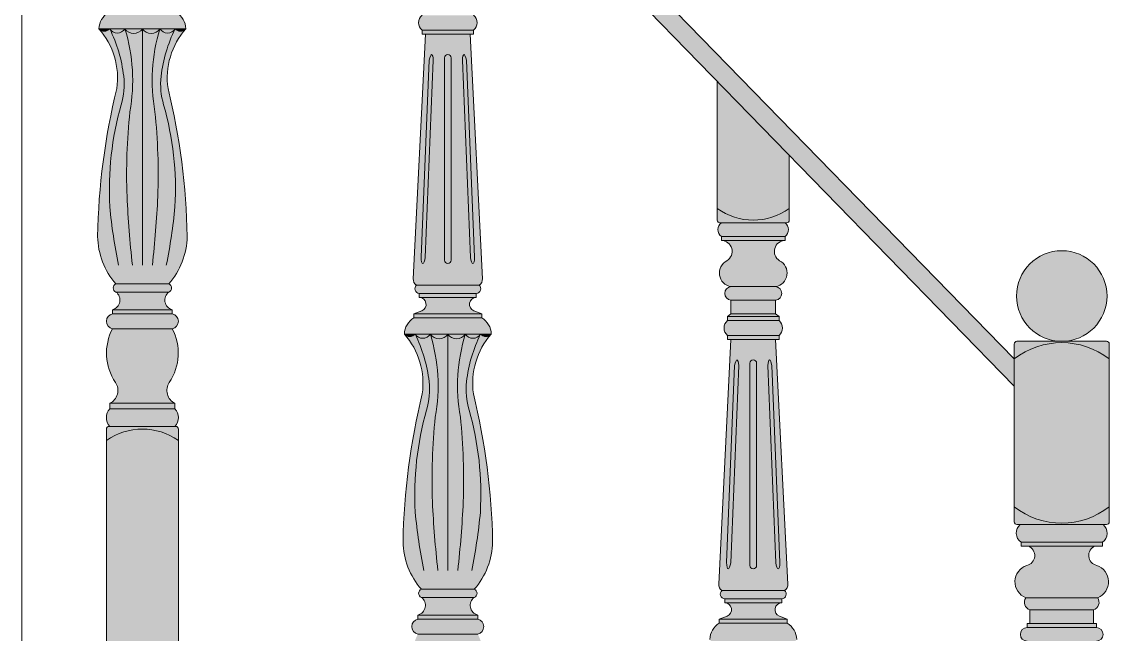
# Model space of a CAD drawing. Header units: millimetres. Extents: x -63086 to 83971, y -129912 to 13382.
# Drawn here: x 16926 to 17737, y -109872 to -109421 of the extents above; entities that cross this region are included whole.
import ezdxf

# ---------------------------------------------------------------- set-up
doc = ezdxf.new("R2010")
doc.units = ezdxf.units.MM
doc.layers.add('展開建具用', color=250, linetype='Continuous', lineweight=9)

msp = doc.modelspace()

# ---------------------------------------------------------------- hatches: boundary and pattern name
at = {"layer": '展開建具用', "ltscale": 10, "true_color": 0xeeb97c, "transparency": 33554687}
h = msp.add_hatch(color=31, dxfattribs=at)
h.dxf.hatch_style = 1
h.paths.add_polyline_path([(16926.3999, -108918.8422), (16926.3999, -108938.8422), (17657.3437, -109689.5146), (17657.3437, -109669.5146)])
at = {"layer": '展開建具用', "ltscale": 10, "true_color": 0xe9a353, "transparency": 33554687}
h = msp.add_hatch(color=33, dxfattribs=at)
h.dxf.hatch_style = 1
h.paths.add_polyline_path([(17040.0945, -109414.2185), (16990.0945, -109414.2185, 0.25313898), (16983.0945, -109426.2185), (16990.9857, -109426.2185), (17002.2105, -109426.2185), (17015.0945, -109426.2185), (17027.9784, -109426.2185), (17039.2033, -109426.2185), (17047.0945, -109426.2185, 0.25313898)])
h = msp.add_hatch(color=33, dxfattribs=at)
h.dxf.hatch_style = 1
h.paths.add_polyline_path([(17259.0945, -109416.2185), (17221.0945, -109416.2185, 0.45311396), (17221.0945, -109427.2185), (17259.0945, -109427.2185, 0.45311396)])
h = msp.add_hatch(color=33, dxfattribs=at)
h.dxf.hatch_style = 1
h.paths.add_polyline_path([(17039.2033, -109426.2185, -0.55494758), (17027.9784, -109426.2185, -0.5220943), (17015.0945, -109426.2185, -0.5220943), (17002.2105, -109426.2185, -0.55494758), (16990.9857, -109426.2185, -0.44785712), (16983.0945, -109426.2185, -0.21995071), (16996.2277, -109470.2849, 0.0555964), (16982.0945, -109579.2185, 0.17654336), (16995.5945, -109614.2185), (17034.5945, -109614.2185, 0.17654336), (17048.0945, -109579.2185, 0.0555964), (17033.9613, -109470.2849, -0.21995071), (17047.0945, -109426.2185, -0.44785712)])
h = msp.add_hatch(color=33, dxfattribs=at)
h.dxf.hatch_style = 1
h.paths.add_polyline_path([(16990.9857, -109426.2185), (16983.0945, -109426.2185, 0.44785712)], flags=17)
h = msp.add_hatch(color=33, dxfattribs=at)
h.dxf.hatch_style = 1
h.paths.add_polyline_path([(17002.2105, -109426.2185), (16990.9857, -109426.2185, 0.55494758)], flags=17)
h = msp.add_hatch(color=33, dxfattribs=at)
h.dxf.hatch_style = 1
h.paths.add_polyline_path([(17015.0945, -109426.2185), (17002.2105, -109426.2185, 0.5220943)], flags=17)
h = msp.add_hatch(color=33, dxfattribs=at)
h.dxf.hatch_style = 1
h.paths.add_polyline_path([(17027.9784, -109426.2185), (17015.0945, -109426.2185, 0.5220943)], flags=17)
h = msp.add_hatch(color=33, dxfattribs=at)
h.dxf.hatch_style = 1
h.paths.add_polyline_path([(17039.2033, -109426.2185), (17027.9784, -109426.2185, 0.55494758)], flags=17)
h = msp.add_hatch(color=33, dxfattribs=at)
h.dxf.hatch_style = 1
h.paths.add_polyline_path([(17047.0945, -109426.2185), (17039.2033, -109426.2185, 0.44785712)], flags=17)
h = msp.add_hatch(color=33, dxfattribs=at)
h.dxf.hatch_style = 1
h.paths.add_polyline_path([(17259.0945, -109427.2185), (17221.0945, -109427.2185), (17221.0945, -109430.2185), (17256.5945, -109430.2185), (17259.0945, -109430.2185)])
h = msp.add_hatch(color=33, dxfattribs=at)
h.dxf.hatch_style = 1
h.paths.add_polyline_path([(17256.5945, -109430.2185), (17223.5945, -109430.2185), (17214.6232, -109610.3768, 0.28847947), (17217.0945, -109615.2185), (17263.0945, -109615.2185, 0.28847947), (17265.5658, -109610.3768)])
edge = h.paths.add_edge_path(flags=16)
edge.add_ellipse((17252.7302, -109454.896), major_axis=(-0.7234, 9.623), ratio=0.19097604, start_angle=44.2259016, end_angle=54.1253524, ccw=False)
edge.add_ellipse((17252.7302, -109454.896), major_axis=(-0.7234, 9.623), ratio=0.19097604, start_angle=34.3264508, end_angle=44.2259016, ccw=False)
edge.add_ellipse((17252.7302, -109454.896), major_axis=(-0.7234, 9.623), ratio=0.19097604, start_angle=24.427, end_angle=34.3264508, ccw=False)
edge.add_ellipse((17252.7302, -109454.896), major_axis=(-0.7234, 9.623), ratio=0.19097604, start_angle=14.5275491, end_angle=24.427, ccw=False)
edge.add_ellipse((17252.7302, -109454.896), major_axis=(-0.7234, 9.623), ratio=0.19097604, start_angle=4.6280983, end_angle=14.5275491, ccw=False)
edge.add_ellipse((17252.7302, -109454.896), major_axis=(-0.7234, 9.623), ratio=0.19097604, start_angle=-5.2713525, end_angle=4.6280983, ccw=False)
edge.add_ellipse((17252.7302, -109454.896), major_axis=(-0.7234, 9.623), ratio=0.19097604, start_angle=-15.1708033, end_angle=-5.2713525, ccw=False)
edge.add_ellipse((17252.7302, -109454.896), major_axis=(-0.7234, 9.623), ratio=0.19097604, start_angle=-25.0702541, end_angle=-15.1708033, ccw=False)
edge.add_ellipse((17252.7302, -109454.896), major_axis=(-0.7234, 9.623), ratio=0.19097604, start_angle=-34.969705, end_angle=-25.0702541, ccw=False)
edge.add_ellipse((17252.7302, -109454.896), major_axis=(-0.7234, 9.623), ratio=0.19097604, start_angle=-44.8691558, end_angle=-34.969705, ccw=False)
edge.add_ellipse((17252.7302, -109454.896), major_axis=(-0.7234, 9.623), ratio=0.19097604, start_angle=-54.7686066, end_angle=-44.8691558, ccw=False)
edge.add_line((17253.814, -109449.2319), (17259.7237, -109594.6072))
edge.add_ellipse((17258.1049, -109593.0255), major_axis=(-0.4614, 6.1685), ratio=0.25156509, start_angle=244.1362458, end_angle=254.0677203, ccw=False)
edge.add_ellipse((17258.1049, -109593.0255), major_axis=(-0.4614, 6.1685), ratio=0.25156509, start_angle=234.2047712, end_angle=244.1362458, ccw=False)
edge.add_ellipse((17258.1049, -109593.0255), major_axis=(-0.4614, 6.1685), ratio=0.25156509, start_angle=224.2732966, end_angle=234.2047712, ccw=False)
edge.add_ellipse((17258.1049, -109593.0255), major_axis=(-0.4614, 6.1685), ratio=0.25156509, start_angle=214.3418221, end_angle=224.2732966, ccw=False)
edge.add_ellipse((17258.1049, -109593.0255), major_axis=(-0.4614, 6.1685), ratio=0.25156509, start_angle=204.4103475, end_angle=214.3418221, ccw=False)
edge.add_ellipse((17258.1049, -109593.0255), major_axis=(-0.4614, 6.1685), ratio=0.25156509, start_angle=194.478873, end_angle=204.4103475, ccw=False)
edge.add_ellipse((17258.1049, -109593.0255), major_axis=(-0.4614, 6.1685), ratio=0.25156509, start_angle=184.5473984, end_angle=194.478873, ccw=False)
edge.add_line((17258.6879, -109599.1654), (17258.5601, -109599.265))
edge.add_line((17258.5601, -109599.265), (17258.4187, -109599.1777))
edge.add_ellipse((17258.1049, -109593.0255), major_axis=(-0.4614, 6.1685), ratio=0.25156509, start_angle=164.6844493, end_angle=174.6159239, ccw=False)
edge.add_ellipse((17258.1049, -109593.0255), major_axis=(-0.4614, 6.1685), ratio=0.25156509, start_angle=154.7529747, end_angle=164.6844493, ccw=False)
edge.add_ellipse((17258.1049, -109593.0255), major_axis=(-0.4614, 6.1685), ratio=0.25156509, start_angle=144.8215002, end_angle=154.7529747, ccw=False)
edge.add_ellipse((17258.1049, -109593.0255), major_axis=(-0.4614, 6.1685), ratio=0.25156509, start_angle=134.8900256, end_angle=144.8215002, ccw=False)
edge.add_ellipse((17258.1049, -109593.0255), major_axis=(-0.4614, 6.1685), ratio=0.25156509, start_angle=124.9585511, end_angle=134.8900256, ccw=False)
edge.add_ellipse((17258.1049, -109593.0255), major_axis=(-0.4614, 6.1685), ratio=0.25156509, start_angle=115.0270765, end_angle=124.9585511, ccw=False)
edge.add_ellipse((17258.1049, -109593.0255), major_axis=(-0.4614, 6.1685), ratio=0.25156509, start_angle=105.095602, end_angle=115.0270765, ccw=False)
edge.add_line((17256.7268, -109594.7441), (17250.8171, -109449.3688))
h.paths.add_polyline_path([(17242.5945, -109596.7185, -1), (17237.5945, -109596.7185), (17237.5945, -109447.7185, -1), (17242.5945, -109447.7185)], flags=16)
edge = h.paths.add_edge_path(flags=16)
edge.add_ellipse((17222.0841, -109593.0255), major_axis=(0.4614, 6.1685), ratio=0.25156509, start_angle=244.9729235, end_angle=254.904398, ccw=False)
edge.add_ellipse((17222.0841, -109593.0255), major_axis=(0.4614, 6.1685), ratio=0.25156509, start_angle=235.0414489, end_angle=244.9729235, ccw=False)
edge.add_ellipse((17222.0841, -109593.0255), major_axis=(0.4614, 6.1685), ratio=0.25156509, start_angle=225.1099744, end_angle=235.0414489, ccw=False)
edge.add_ellipse((17222.0841, -109593.0255), major_axis=(0.4614, 6.1685), ratio=0.25156509, start_angle=215.1784998, end_angle=225.1099744, ccw=False)
edge.add_ellipse((17222.0841, -109593.0255), major_axis=(0.4614, 6.1685), ratio=0.25156509, start_angle=205.2470253, end_angle=215.1784998, ccw=False)
edge.add_ellipse((17222.0841, -109593.0255), major_axis=(0.4614, 6.1685), ratio=0.25156509, start_angle=195.3155507, end_angle=205.2470253, ccw=False)
edge.add_ellipse((17222.0841, -109593.0255), major_axis=(0.4614, 6.1685), ratio=0.25156509, start_angle=185.3840761, end_angle=195.3155507, ccw=False)
edge.add_line((17221.7703, -109599.1777), (17221.6289, -109599.265))
edge.add_line((17221.6289, -109599.265), (17221.5011, -109599.1654))
edge.add_ellipse((17222.0841, -109593.0255), major_axis=(0.4614, 6.1685), ratio=0.25156509, start_angle=165.521127, end_angle=175.4526016, ccw=False)
edge.add_ellipse((17222.0841, -109593.0255), major_axis=(0.4614, 6.1685), ratio=0.25156509, start_angle=155.5896525, end_angle=165.521127, ccw=False)
edge.add_ellipse((17222.0841, -109593.0255), major_axis=(0.4614, 6.1685), ratio=0.25156509, start_angle=145.6581779, end_angle=155.5896525, ccw=False)
edge.add_ellipse((17222.0841, -109593.0255), major_axis=(0.4614, 6.1685), ratio=0.25156509, start_angle=135.7267034, end_angle=145.6581779, ccw=False)
edge.add_ellipse((17222.0841, -109593.0255), major_axis=(0.4614, 6.1685), ratio=0.25156509, start_angle=125.7952288, end_angle=135.7267034, ccw=False)
edge.add_ellipse((17222.0841, -109593.0255), major_axis=(0.4614, 6.1685), ratio=0.25156509, start_angle=115.8637542, end_angle=125.7952288, ccw=False)
edge.add_ellipse((17222.0841, -109593.0255), major_axis=(0.4614, 6.1685), ratio=0.25156509, start_angle=105.9322797, end_angle=115.8637542, ccw=False)
edge.add_line((17220.4653, -109594.6072), (17226.375, -109449.2319))
edge.add_ellipse((17227.4588, -109454.896), major_axis=(0.7234, 9.623), ratio=0.19097604, start_angle=404.8691558, end_angle=414.7686066, ccw=False)
edge.add_ellipse((17227.4588, -109454.896), major_axis=(0.7234, 9.623), ratio=0.19097604, start_angle=394.969705, end_angle=404.8691558, ccw=False)
edge.add_ellipse((17227.4588, -109454.896), major_axis=(0.7234, 9.623), ratio=0.19097604, start_angle=385.0702541, end_angle=394.969705, ccw=False)
edge.add_ellipse((17227.4588, -109454.896), major_axis=(0.7234, 9.623), ratio=0.19097604, start_angle=375.1708033, end_angle=385.0702541, ccw=False)
edge.add_ellipse((17227.4588, -109454.896), major_axis=(0.7234, 9.623), ratio=0.19097604, start_angle=365.2713525, end_angle=375.1708033, ccw=False)
edge.add_ellipse((17227.4588, -109454.896), major_axis=(0.7234, 9.623), ratio=0.19097604, start_angle=355.3719017, end_angle=365.2713525, ccw=False)
edge.add_ellipse((17227.4588, -109454.896), major_axis=(0.7234, 9.623), ratio=0.19097604, start_angle=345.4724509, end_angle=355.3719017, ccw=False)
edge.add_ellipse((17227.4588, -109454.896), major_axis=(0.7234, 9.623), ratio=0.19097604, start_angle=335.573, end_angle=345.4724509, ccw=False)
edge.add_ellipse((17227.4588, -109454.896), major_axis=(0.7234, 9.623), ratio=0.19097604, start_angle=325.6735492, end_angle=335.573, ccw=False)
edge.add_ellipse((17227.4588, -109454.896), major_axis=(0.7234, 9.623), ratio=0.19097604, start_angle=315.7740984, end_angle=325.6735492, ccw=False)
edge.add_ellipse((17227.4588, -109454.896), major_axis=(0.7234, 9.623), ratio=0.19097604, start_angle=305.8746476, end_angle=315.7740984, ccw=False)
edge.add_line((17229.3718, -109449.3688), (17223.4621, -109594.7441))
h = msp.add_hatch(color=33, dxfattribs=at)
h.dxf.hatch_style = 1
edge = h.paths.add_edge_path()
edge.add_ellipse((17227.4588, -109454.896), major_axis=(0.7234, 9.623), ratio=0.19097604, start_angle=305.8746476, end_angle=414.7686066)
edge.add_line((17226.375, -109449.2319), (17220.4653, -109594.6072))
edge.add_ellipse((17222.0841, -109593.0255), major_axis=(0.4614, 6.1685), ratio=0.25156509, start_angle=105.9322797, end_angle=254.904398)
edge.add_line((17223.4621, -109594.7441), (17229.3718, -109449.3688))
h = msp.add_hatch(color=33, dxfattribs=at)
h.dxf.hatch_style = 1
h.paths.add_polyline_path([(17242.5945, -109447.7185, 1), (17237.5945, -109447.7185), (17237.5945, -109596.7185, 1), (17242.5945, -109596.7185)])
h = msp.add_hatch(color=33, dxfattribs=at)
h.dxf.hatch_style = 1
edge = h.paths.add_edge_path()
edge.add_ellipse((17252.7302, -109454.896), major_axis=(-0.7234, 9.623), ratio=0.19097604, start_angle=-54.7686066, end_angle=54.1253524)
edge.add_line((17250.8171, -109449.3688), (17256.7268, -109594.7441))
edge.add_ellipse((17258.1049, -109593.0255), major_axis=(-0.4614, 6.1685), ratio=0.25156509, start_angle=105.095602, end_angle=254.0677203)
edge.add_line((17259.7237, -109594.6072), (17253.814, -109449.2319))
h = msp.add_hatch(color=33, dxfattribs=at)
h.dxf.hatch_style = 1
h.paths.add_polyline_path([(17491.5945, -110179.7324, 0.3212801), (17438.5945, -110179.7324), (17438.5945, -110517.2185, 0.26184669), (17439.5552, -110518.9273), (17490.6337, -110518.9273, 0.26184669), (17491.5945, -110517.2185)])
h.paths.add_polyline_path([(17489.0945, -110156.2185), (17441.0945, -110156.2185, 0.38641872), (17441.0945, -110169.2185), (17489.0945, -110169.2185, 0.38641872)])
h.paths.add_polyline_path([(17491.5945, -110171.2185, 0.41421356), (17489.5945, -110169.2185), (17440.5945, -110169.2185, 0.41421356), (17438.5945, -110171.2185), (17438.5945, -110179.7324, -0.3212801), (17491.5945, -110179.7324)])
h.paths.add_polyline_path([(17489.0945, -110152.2185), (17441.0945, -110152.2185), (17441.0945, -110156.2185), (17489.0945, -110156.2185)])
h.paths.add_polyline_path([(17484.9368, -110136.7572, 0.27648573), (17487.0945, -110097.2185), (17443.0945, -110097.2185, 0.27648573), (17445.2521, -110136.7572, -0.45877347), (17441.0945, -110152.2185), (17489.0945, -110152.2185, -0.45877347)])
h.paths.add_polyline_path([(17487.0945, -110086.2185), (17443.0945, -110086.2185, 0.81606399), (17443.0945, -110097.2185), (17487.0945, -110097.2185, 0.81606399)])
h.paths.add_polyline_path([(17487.0945, -110083.2185), (17443.0945, -110083.2185), (17443.0945, -110086.2185), (17487.0945, -110086.2185)])
h.paths.add_polyline_path([(17484.5945, -110070.2185), (17445.5945, -110070.2185, -0.63293171), (17443.0945, -110083.2185), (17487.0945, -110083.2185, -0.63293171)])
h.paths.add_polyline_path([(17484.5945, -110064.2185), (17445.5945, -110064.2185, 0.66614359), (17445.5945, -110070.2185), (17484.5945, -110070.2185, 0.66614359)])
h.paths.add_polyline_path([(17477.9784, -109876.2185, -0.5220943), (17465.0945, -109876.2185, -0.5220943), (17452.2105, -109876.2185, -0.55494758), (17440.9857, -109876.2185, -0.44785712), (17433.0945, -109876.2185, -0.21995071), (17446.2277, -109920.2849, 0.0555964), (17432.0945, -110029.2185, 0.17654336), (17445.5945, -110064.2185), (17484.5945, -110064.2185, 0.17654336), (17498.0945, -110029.2185, 0.0555964), (17483.9613, -109920.2849, -0.21995071), (17497.0945, -109876.2185, -0.44785712), (17489.2033, -109876.2185, -0.55494758)])
h.paths.add_polyline_path([(17490.0945, -109864.2185), (17440.0945, -109864.2185, 0.25313898), (17433.0945, -109876.2185), (17497.0945, -109876.2185, 0.25313898)])
h.paths.add_polyline_path([(17490.0945, -109861.2185), (17440.0945, -109861.2185), (17440.0945, -109864.2185), (17490.0945, -109864.2185)])
h.paths.add_polyline_path([(17486.0945, -109849.2185), (17444.0945, -109849.2185, -0.81358698), (17445.8724, -109859.1205), (17440.0945, -109861.2185), (17490.0945, -109861.2185), (17484.3166, -109859.1205, -0.81358698)])
h.paths.add_polyline_path([(17481.5945, -109655.2185), (17448.5945, -109655.2185), (17439.6232, -109835.3768, 0.28847947), (17442.0945, -109840.2185), (17488.0945, -109840.2185, 0.28847947), (17490.5658, -109835.3768)])
h.paths.add_polyline_path([(17462.5945, -109821.7185), (17462.5945, -109672.7185, -1), (17467.5945, -109672.7185), (17467.5945, -109821.7185, -1)], flags=16)
edge = h.paths.add_edge_path(flags=16)
edge.add_ellipse((17483.1049, -109818.0255), major_axis=(-0.4614, 6.1685), ratio=0.25156509, start_angle=105.095602, end_angle=254.0677203, ccw=False)
edge.add_line((17481.7268, -109819.7441), (17475.8171, -109674.3688))
edge.add_ellipse((17477.7302, -109679.896), major_axis=(-0.7234, 9.623), ratio=0.19097604, start_angle=-54.7686066, end_angle=54.1253524, ccw=False)
edge.add_line((17478.814, -109674.2319), (17484.7237, -109819.6072))
edge = h.paths.add_edge_path(flags=16)
edge.add_ellipse((17447.0841, -109818.0255), major_axis=(0.4614, 6.1685), ratio=0.25156509, start_angle=105.9322797, end_angle=254.904398, ccw=False)
edge.add_line((17445.4653, -109819.6072), (17451.375, -109674.2319))
edge.add_ellipse((17452.4588, -109679.896), major_axis=(0.7234, 9.623), ratio=0.19097604, start_angle=305.8746476, end_angle=414.7686066, ccw=False)
edge.add_line((17454.3718, -109674.3688), (17448.4621, -109819.7441))
h.paths.add_polyline_path([(17488.0945, -109840.2185), (17442.0945, -109840.2185, 0.72075922), (17444.2161, -109846.2185), (17486.0945, -109846.2185, 0.70707734)])
h.paths.add_polyline_path([(17454.3718, -109674.3688), (17454.259, -109673.0966), (17454.0925, -109672.0269), (17453.8774, -109671.1916), (17453.6201, -109670.6154), (17453.3281, -109670.3156), (17453.0103, -109670.3011), (17452.676, -109670.5723), (17452.3353, -109671.1211), (17451.9983, -109671.9313), (17451.675, -109672.9786), (17451.375, -109674.2319), (17445.4653, -109819.6072), (17445.4865, -109820.612), (17445.5556, -109821.5393), (17445.6704, -109822.3612), (17445.8277, -109823.0533), (17446.0226, -109823.5946), (17446.2494, -109823.9691), (17446.5011, -109824.1654), (17446.7703, -109824.1777), (17447.0489, -109824.0056), (17447.3286, -109823.6543), (17447.601, -109823.1343), (17447.8578, -109822.4612), (17448.0915, -109821.6551), (17448.295, -109820.7403), (17448.4621, -109819.7441)], flags=0)
h.paths.add_polyline_path([(17467.5945, -109672.7185, 1), (17462.5945, -109672.7185), (17462.5945, -109821.7185, 1), (17467.5945, -109821.7185)], flags=0)
h.paths.add_polyline_path([(17478.814, -109674.2319), (17478.514, -109672.9786), (17478.1907, -109671.9313), (17477.8537, -109671.1211), (17477.5129, -109670.5723), (17477.1787, -109670.3011), (17476.8609, -109670.3156), (17476.5689, -109670.6154), (17476.3116, -109671.1916), (17476.0965, -109672.0269), (17475.93, -109673.0966), (17475.8171, -109674.3688), (17481.7268, -109819.7441), (17481.894, -109820.7403), (17482.0975, -109821.6551), (17482.3312, -109822.4612), (17482.588, -109823.1343), (17482.8604, -109823.6543), (17483.14, -109824.0056), (17483.4187, -109824.1777), (17483.6879, -109824.1654), (17483.9396, -109823.9691), (17484.1664, -109823.5946), (17484.3613, -109823.0533), (17484.5185, -109822.3612), (17484.6334, -109821.5393), (17484.7025, -109820.612), (17484.7237, -109819.6072)], flags=0)
h.paths.add_polyline_path([(17484.0945, -109641.2185), (17446.0945, -109641.2185, 0.45311396), (17446.0945, -109652.2185), (17484.0945, -109652.2185, 0.45311396)])
h.paths.add_polyline_path([(17484.0945, -109652.2185), (17446.0945, -109652.2185), (17446.0945, -109655.2185), (17484.0945, -109655.2185)])
h.paths.add_polyline_path([(17484.0945, -109638.2185), (17446.0945, -109638.2185), (17446.0945, -109641.2185), (17484.0945, -109641.2185)])
h.paths.add_polyline_path([(17481.5945, -109636.2185), (17448.5945, -109636.2185), (17446.0945, -109638.2185), (17484.0945, -109638.2185)])
h.paths.add_polyline_path([(17481.5945, -109626.2185), (17448.5945, -109626.2185), (17448.5945, -109636.2185), (17481.5945, -109636.2185)])
h.paths.add_polyline_path([(17481.5945, -109616.2185), (17448.5945, -109616.2185, 0.89946027), (17448.5945, -109626.2185), (17481.5945, -109626.2185, 0.89946027)])
h.paths.add_polyline_path([(17484.5193, -109597.1179, -0.75775203), (17488.5945, -109582.2185), (17441.5945, -109582.2185, -0.75775203), (17445.6697, -109597.1179, 0.7197656), (17448.5945, -109616.2185), (17481.5945, -109616.2185, 0.7197656)])
h.paths.add_polyline_path([(17488.5945, -109579.2185), (17441.5945, -109579.2185), (17441.5945, -109582.2185), (17488.5945, -109582.2185)])
h.paths.add_polyline_path([(17488.5945, -109569.2185), (17441.5945, -109569.2185, 0.49884744), (17441.5945, -109579.2185), (17488.5945, -109579.2185, 0.49884744)])
h.paths.add_polyline_path([(17491.5945, -109558.7045, -0.3212801), (17438.5945, -109558.7045), (17438.5945, -109567.2185, 0.41421356), (17440.5945, -109569.2185), (17489.5945, -109569.2185, 0.41421356), (17491.5945, -109567.2185)])
h.paths.add_polyline_path([(17491.5945, -109519.2917), (17438.5945, -109464.8612), (17438.5945, -109558.7045, 0.3212801), (17491.5945, -109558.7045)])
h = msp.add_hatch(color=33, dxfattribs=at)
h.dxf.hatch_style = 1
h.paths.add_polyline_path([(17727.3437, -110409.5146, 0.34285714), (17657.3437, -110409.5146), (17657.3437, -110743.5146, 0.0029701), (17657.8813, -110743.9273), (17726.8061, -110743.9273, 0.0029701), (17727.3437, -110743.5146)])
h.paths.add_polyline_path([(17722.8437, -110382.5146), (17661.8437, -110382.5146, 0.52609025), (17661.3437, -110396.5146), (17723.3437, -110396.5146, 0.52609025)])
h.paths.add_polyline_path([(17720.3437, -110308.5146), (17664.3437, -110308.5146, 0.28470861), (17665.38, -110356.9099, -0.51221908), (17661.8437, -110378.5146), (17722.8437, -110378.5146, -0.51221908), (17719.3074, -110356.9099, 0.28470861)])
h.paths.add_polyline_path([(17717.0346, -110280.5146), (17667.6528, -110280.5146, -0.6615597), (17667.8814, -110292.8105), (17663.8437, -110294.5146), (17720.8437, -110294.5146), (17717.0657, -110292.9202, -0.67683486)])
h.paths.add_polyline_path([(17724.9525, -110096.5146, -0.45310528), (17710.6524, -110096.5146, -0.39787635), (17692.3437, -110096.5146, -0.39787635), (17674.0351, -110096.5146, -0.45310528), (17659.7349, -110096.5146, -0.33922607), (17648.3437, -110096.5146, -0.27992894), (17664.0095, -110149.7261, 0.06778929), (17648.1145, -110223.4583, 0.25670835), (17670.8437, -110273.5146), (17713.8437, -110273.5146, 0.25670835), (17736.573, -110223.4583, 0.06778929), (17720.6779, -110149.7261, -0.27992894), (17736.3437, -110096.5146, -0.33922607)])
h.paths.add_polyline_path([(17722.3437, -110051.5146), (17662.3437, -110051.5146, 0.6059419), (17664.3437, -110063.5146), (17720.3437, -110063.5146, 0.6059419)])
h.paths.add_polyline_path([(17715.8437, -109880.5146), (17668.8437, -109880.5146), (17659.8527, -110047.0379, 0.26917917), (17662.3437, -110051.5146), (17722.3437, -110051.5146, 0.28847947), (17724.815, -110046.673)])
edge = h.paths.add_edge_path(flags=16)
edge.add_ellipse((17716.9093, -110026.5337), major_axis=(-0.5035, 5.5814), ratio=0.45055892, start_angle=97.1737881, end_angle=260.2773446, ccw=False)
edge.add_line((17714.4771, -110027.4558), (17708.5674, -109902.3818))
edge.add_ellipse((17711.7734, -109908.3171), major_axis=(-1.3941, 11.3541), ratio=0.25719191, start_angle=-59.1008147, end_angle=56.6924694, ccw=False)
edge.add_line((17713.5632, -109902.1787), (17719.4729, -110027.2527))
h.paths.add_polyline_path([(17688.3437, -110029.364), (17688.3437, -109900.6653, -1.03766468), (17696.3437, -109900.6653), (17696.3437, -110029.364, -1.03766468)], flags=16)
edge = h.paths.add_edge_path(flags=16)
edge.add_ellipse((17667.7782, -110026.5337), major_axis=(0.5035, 5.5814), ratio=0.45055892, start_angle=99.7226554, end_angle=262.8262119, ccw=False)
edge.add_line((17665.2145, -110027.2527), (17671.1242, -109902.1787))
edge.add_ellipse((17672.914, -109908.3171), major_axis=(1.3941, 11.3541), ratio=0.25719191, start_angle=303.3075306, end_angle=419.1008147, ccw=False)
edge.add_line((17676.1201, -109902.3818), (17670.2104, -110027.4558))
h.paths.add_polyline_path([(17717.8437, -109864.5146), (17666.8437, -109864.5146), (17666.8437, -109867.5146), (17717.8437, -109867.5146)])
h.paths.add_polyline_path([(17717.8309, -109867.5146), (17666.8437, -109867.5146, 1), (17666.8566, -109877.5146), (17717.8437, -109877.5146, 1)])
h.paths.add_polyline_path([(17715.8437, -109854.5146), (17668.8437, -109854.5146), (17668.8437, -109864.5146), (17715.8437, -109864.5146)])
h.paths.add_polyline_path([(17718.8437, -109845.5146), (17665.8437, -109845.5146, 0.48522222), (17668.8437, -109854.5146), (17715.8437, -109854.5146, 0.48522222)])
h.paths.add_polyline_path([(17718.1134, -109821.6941, -0.74521603), (17716.9267, -109807.5146), (17667.7607, -109807.5146, -0.74521603), (17666.574, -109821.6941, 0.69799431), (17665.8437, -109845.5146), (17718.8437, -109845.5146, 0.69799431)])
h.paths.add_polyline_path([(17722.8437, -109791.5146), (17661.8437, -109791.5146, 0.49810672), (17662.3437, -109804.5146), (17722.3437, -109804.5146, 0.49810672)])
h.paths.add_polyline_path([(17727.3437, -109669.5146, 0.34285714), (17657.3437, -109669.5146), (17657.3437, -109778.5146, 0.34285714), (17727.3437, -109778.5146)])
h.paths.add_polyline_path([(17725.71, -109623.1484, 1), (17658.9775, -109623.1484, 1)])
h.paths.add_polyline_path([(17727.3437, -109658.5146, 0.41421356), (17725.3437, -109656.5146), (17659.3437, -109656.5146, 0.41421356), (17657.3437, -109658.5146), (17657.3437, -109669.5146, -0.34285714), (17727.3437, -109669.5146)])
h.paths.add_polyline_path([(17727.3437, -109778.5146, -0.34285714), (17657.3437, -109778.5146), (17657.3437, -109789.5146, 0.41421356), (17659.3437, -109791.5146), (17725.3437, -109791.5146, 0.41421356), (17727.3437, -109789.5146)])
h.paths.add_polyline_path([(17720.1687, -110066.5146), (17664.3437, -110066.5146, -0.83762625), (17666.8993, -110079.8802), (17658.3437, -110083.5146), (17726.3437, -110083.5146), (17717.7881, -110079.8802, -0.82690895)])
h.paths.add_polyline_path([(17720.1687, -110066.5146), (17664.5187, -110066.5146, -0.82690895), (17666.8993, -110079.8802), (17658.3437, -110083.5146), (17726.3437, -110083.5146), (17717.7881, -110079.8802, -0.82690895)], flags=17)
h.paths.add_polyline_path([(17720.3437, -110063.5146), (17664.3437, -110063.5146), (17664.3437, -110066.5146, -0.00633171), (17664.5187, -110066.5146), (17720.1687, -110066.5146, -0.00633171), (17720.3437, -110066.5146)])
h.paths.add_polyline_path([(17726.3437, -110086.5146), (17658.3437, -110086.5146, 0.28179273), (17648.3437, -110096.5146, 0.33922607), (17659.7349, -110096.5146, 0.45310528), (17674.0351, -110096.5146, 0.39787635), (17692.3437, -110096.5146, 0.39787635), (17710.6524, -110096.5146, 0.45310528), (17724.9525, -110096.5146, 0.33922607), (17736.3437, -110096.5146, 0.28179273)])
h.paths.add_polyline_path([(17720.8437, -110297.5146), (17663.8437, -110297.5146, 0.4949024), (17664.3437, -110308.5146), (17720.3437, -110308.5146, 0.4949024)])
h.paths.add_polyline_path([(17713.8437, -110273.5146), (17670.8437, -110273.5146, 0.12847982), (17665.9083, -110276.6927, 0.6427991), (17667.6528, -110280.5146), (17717.0346, -110280.5146, 0.6427991), (17718.7791, -110276.6927, 0.12847982)])
h.paths.add_polyline_path([(17727.3437, -110409.5146), (17727.3437, -110398.5146, 0.41421356), (17725.3437, -110396.5146), (17659.3437, -110396.5146, 0.41421356), (17657.3437, -110398.5146), (17657.3437, -110409.5146, -0.34285714)])
h = msp.add_hatch(color=33, dxfattribs=at)
h.dxf.hatch_style = 1
h.paths.add_polyline_path([(17034.5945, -109614.2185), (16995.5945, -109614.2185, 0.66614359), (16995.5945, -109620.2185), (17034.5945, -109620.2185, 0.66614359)])
h = msp.add_hatch(color=33, dxfattribs=at)
h.dxf.hatch_style = 1
h.paths.add_polyline_path([(17034.5945, -109620.2185), (16995.5945, -109620.2185, -0.63293171), (16993.0945, -109633.2185), (17037.0945, -109633.2185, -0.63293171)])
h = msp.add_hatch(color=33, dxfattribs=at)
h.dxf.hatch_style = 1
h.paths.add_polyline_path([(17263.0945, -109615.2185), (17217.0945, -109615.2185, 0.70707734), (17219.0945, -109621.2185), (17261.0945, -109621.2185, 0.70707734)])
h = msp.add_hatch(color=33, dxfattribs=at)
h.dxf.hatch_style = 1
h.paths.add_polyline_path([(17261.0945, -109621.2185), (17219.0945, -109621.2185), (17219.0945, -109624.2185), (17261.0945, -109624.2185)])
h = msp.add_hatch(color=33, dxfattribs=at)
h.dxf.hatch_style = 1
h.paths.add_polyline_path([(17261.0945, -109624.2185), (17219.0945, -109624.2185, -0.81358698), (17220.8724, -109634.1205), (17215.0945, -109636.2185), (17265.0945, -109636.2185), (17259.3166, -109634.1205, -0.81358698)])
h = msp.add_hatch(color=33, dxfattribs=at)
h.dxf.hatch_style = 1
h.paths.add_polyline_path([(17037.0945, -109636.2185), (16993.0945, -109636.2185, 0.81606399), (16993.0945, -109647.2185), (17037.0945, -109647.2185, 0.81606399)])
h = msp.add_hatch(color=33, dxfattribs=at)
h.dxf.hatch_style = 1
h.paths.add_polyline_path([(17037.0945, -109633.2185), (16993.0945, -109633.2185), (16993.0945, -109636.2185), (17037.0945, -109636.2185)])
h = msp.add_hatch(color=33, dxfattribs=at)
h.dxf.hatch_style = 1
h.paths.add_polyline_path([(17265.0945, -109636.2185), (17215.0945, -109636.2185), (17215.0945, -109639.2185), (17265.0945, -109639.2185)])
h = msp.add_hatch(color=33, dxfattribs=at)
h.dxf.hatch_style = 1
h.paths.add_polyline_path([(17265.0945, -109639.2185), (17215.0945, -109639.2185, 0.25313898), (17208.0945, -109651.2185), (17215.9857, -109651.2185), (17272.0945, -109651.2185, 0.25313898)])
h = msp.add_hatch(color=33, dxfattribs=at)
h.dxf.hatch_style = 1
h.paths.add_polyline_path([(17034.9039, -109686.806, 0.27689654), (17037.0945, -109647.2185), (16993.0945, -109647.2185, 0.27689654), (16995.2851, -109686.806, -0.45708882), (16991.0945, -109702.2185), (17039.0945, -109702.2185, -0.45708882)])
h = msp.add_hatch(color=33, dxfattribs=at)
h.dxf.hatch_style = 1
h.paths.add_polyline_path([(17273.0945, -109804.2185, 0.0555964), (17258.9613, -109695.2849, -0.21995071), (17272.0945, -109651.2185, -0.44785712), (17264.2033, -109651.2185, -0.55494758), (17252.9784, -109651.2185, -0.5220943), (17240.0945, -109651.2185, -0.5220943), (17227.2105, -109651.2185, -0.55494758), (17215.9857, -109651.2185, -0.44785712), (17208.0945, -109651.2185, -0.21995071), (17221.2277, -109695.2849, 0.0555964), (17207.0945, -109804.2185, 0.17654336), (17220.5945, -109839.2185), (17259.5945, -109839.2185, 0.17654336)])
h = msp.add_hatch(color=33, dxfattribs=at)
h.dxf.hatch_style = 1
h.paths.add_polyline_path([(17215.9857, -109651.2185), (17208.0945, -109651.2185, 0.44785712)], flags=17)
h = msp.add_hatch(color=33, dxfattribs=at)
h.dxf.hatch_style = 1
h.paths.add_polyline_path([(17227.2105, -109651.2185), (17215.9857, -109651.2185, 0.55494758)], flags=17)
h = msp.add_hatch(color=33, dxfattribs=at)
h.dxf.hatch_style = 1
h.paths.add_polyline_path([(17240.0945, -109651.2185), (17227.2105, -109651.2185, 0.5220943)], flags=17)
h = msp.add_hatch(color=33, dxfattribs=at)
h.dxf.hatch_style = 1
h.paths.add_polyline_path([(17252.9784, -109651.2185), (17240.0945, -109651.2185, 0.5220943)], flags=17)
h = msp.add_hatch(color=33, dxfattribs=at)
h.dxf.hatch_style = 1
h.paths.add_polyline_path([(17264.2033, -109651.2185), (17252.9784, -109651.2185, 0.55494758)], flags=17)
h = msp.add_hatch(color=33, dxfattribs=at)
h.dxf.hatch_style = 1
h.paths.add_polyline_path([(17272.0945, -109651.2185), (17264.2033, -109651.2185, 0.44785712)], flags=17)
h = msp.add_hatch(color=33, dxfattribs=at)
h.dxf.hatch_style = 1
h.paths.add_polyline_path([(17717.8437, -109877.5146), (17666.8437, -109877.5146), (17666.8437, -109880.5146), (17717.8437, -109880.5146)])
h.paths.add_polyline_path([(17722.3437, -109804.5146), (17662.3437, -109804.5146), (17662.3437, -109807.5146), (17722.3437, -109807.5146)])
h.paths.add_polyline_path([(17477.9784, -109876.2185), (17465.0945, -109876.2185, 0.5220943)])
h.paths.add_polyline_path([(17489.2033, -109876.2185), (17477.9784, -109876.2185, 0.55494758)])
h.paths.add_polyline_path([(17497.0945, -109876.2185), (17489.2033, -109876.2185, 0.44785712)])
h.paths.add_polyline_path([(17465.0945, -109876.2185), (17452.2105, -109876.2185, 0.5220943)])
h.paths.add_polyline_path([(17452.2105, -109876.2185), (17440.9857, -109876.2185, 0.55494758)])
h.paths.add_polyline_path([(17440.9857, -109876.2185), (17433.0945, -109876.2185, 0.44785712)])
h.paths.add_polyline_path([(17486.0945, -109846.2185), (17444.0945, -109846.2185), (17444.0945, -109849.2185), (17486.0945, -109849.2185)])
h.paths.add_polyline_path([(17467.5945, -109672.7185, 1), (17462.5945, -109672.7185), (17462.5945, -109821.7185, 1), (17467.5945, -109821.7185)], flags=16)
h.paths.add_polyline_path([(17481.5945, -109655.2185), (17448.5945, -109655.2185), (17439.6232, -109835.3768, 0.28847947), (17442.0945, -109840.2185), (17488.0945, -109840.2185, 0.28847947), (17490.5658, -109835.3768)])
edge = h.paths.add_edge_path(flags=16)
edge.add_ellipse((17452.4588, -109679.896), major_axis=(0.7234, 9.623), ratio=0.19097604, start_angle=305.8746476, end_angle=414.7686066)
edge.add_line((17451.375, -109674.2319), (17445.4653, -109819.6072))
edge.add_ellipse((17447.0841, -109818.0255), major_axis=(0.4614, 6.1685), ratio=0.25156509, start_angle=105.9322797, end_angle=254.904398)
edge.add_line((17448.4621, -109819.7441), (17454.3718, -109674.3688))
h.paths.add_polyline_path([(17462.5945, -109672.7185, -1), (17467.5945, -109672.7185), (17467.5945, -109821.7185, -1), (17462.5945, -109821.7185)], flags=0)
edge = h.paths.add_edge_path(flags=16)
edge.add_ellipse((17477.7302, -109679.896), major_axis=(-0.7234, 9.623), ratio=0.19097604, start_angle=-54.7686066, end_angle=54.1253524, ccw=False)
edge.add_line((17478.814, -109674.2319), (17484.7237, -109819.6072))
edge.add_ellipse((17483.1049, -109818.0255), major_axis=(-0.4614, 6.1685), ratio=0.25156509, start_angle=105.095602, end_angle=254.0677203, ccw=False)
edge.add_line((17481.7268, -109819.7441), (17475.8171, -109674.3688))
h = msp.add_hatch(color=33, dxfattribs=at)
h.dxf.hatch_style = 1
edge = h.paths.add_edge_path()
edge.add_ellipse((17452.4588, -109679.896), major_axis=(0.7234, 9.623), ratio=0.19097604, start_angle=305.8746476, end_angle=414.7686066)
edge.add_line((17451.375, -109674.2319), (17445.4653, -109819.6072))
edge.add_ellipse((17447.0841, -109818.0255), major_axis=(0.4614, 6.1685), ratio=0.25156509, start_angle=105.9322797, end_angle=254.904398)
edge.add_line((17448.4621, -109819.7441), (17454.3718, -109674.3688))
h.paths.add_polyline_path([(17467.5945, -109672.7185, 1), (17462.5945, -109672.7185), (17462.5945, -109821.7185, 1), (17467.5945, -109821.7185)])
edge = h.paths.add_edge_path()
edge.add_ellipse((17477.7302, -109679.896), major_axis=(-0.7234, 9.623), ratio=0.19097604, start_angle=-54.7686066, end_angle=54.1253524)
edge.add_line((17475.8171, -109674.3688), (17481.7268, -109819.7441))
edge.add_ellipse((17483.1049, -109818.0255), major_axis=(-0.4614, 6.1685), ratio=0.25156509, start_angle=105.095602, end_angle=254.0677203)
edge.add_line((17484.7237, -109819.6072), (17478.814, -109674.2319))
h = msp.add_hatch(color=33, dxfattribs=at)
h.dxf.hatch_style = 1
h.paths.add_polyline_path([(17039.0945, -109702.2185), (16991.0945, -109702.2185), (16991.0945, -109706.2185), (17039.0945, -109706.2185)])
h = msp.add_hatch(color=33, dxfattribs=at)
h.dxf.hatch_style = 1
h.paths.add_polyline_path([(17039.0945, -109706.2185), (16991.0945, -109706.2185, 0.38641872), (16991.0945, -109719.2185), (17039.0945, -109719.2185, 0.38641872)])
h = msp.add_hatch(color=33, dxfattribs=at)
h.dxf.hatch_style = 1
h.paths.add_polyline_path([(17039.5945, -109719.2185), (17039.0945, -109719.2185), (16991.0945, -109719.2185), (16990.5945, -109719.2185, 0.41421356), (16988.5945, -109721.2185), (16988.5945, -109729.7324, -0.3212801), (17041.5945, -109729.7324), (17041.5945, -109721.2185, 0.41421356)])
h = msp.add_hatch(color=33, dxfattribs=at)
h.dxf.hatch_style = 1
h.paths.add_polyline_path([(17041.5945, -109729.7324, 0.3212801), (16988.5945, -109729.7324), (16988.5945, -110067.2185, 0.26184669), (16989.5552, -110068.9273), (17040.6337, -110068.9273, 0.26184669), (17041.5945, -110067.2185)])
h = msp.add_hatch(color=33, dxfattribs=at)
h.dxf.hatch_style = 1
h.paths.add_polyline_path([(17259.5945, -109839.2185), (17220.5945, -109839.2185, 0.66614359), (17220.5945, -109845.2185), (17259.5945, -109845.2185, 0.66614359)])
h = msp.add_hatch(color=33, dxfattribs=at)
h.dxf.hatch_style = 1
h.paths.add_polyline_path([(17259.5945, -109845.2185), (17220.5945, -109845.2185, -0.63293171), (17218.0945, -109858.2185), (17262.0945, -109858.2185, -0.63293171)])
h = msp.add_hatch(color=33, dxfattribs=at)
h.dxf.hatch_style = 1
h.paths.add_polyline_path([(17262.0945, -109861.2185), (17218.0945, -109861.2185, 0.81606399), (17218.0945, -109872.2185), (17262.0945, -109872.2185, 0.81606399)])
h = msp.add_hatch(color=33, dxfattribs=at)
h.dxf.hatch_style = 1
h.paths.add_polyline_path([(17262.0945, -109858.2185), (17218.0945, -109858.2185), (17218.0945, -109861.2185), (17262.0945, -109861.2185)])
h = msp.add_hatch(color=33, dxfattribs=at)
h.dxf.hatch_style = 1
h.paths.add_polyline_path([(17259.9368, -109911.7572, 0.27648573), (17262.0945, -109872.2185), (17218.0945, -109872.2185, 0.27648573), (17220.2521, -109911.7572, -0.45877347), (17216.0945, -109927.2185), (17264.0945, -109927.2185, -0.45877347)])

# ---------------------------------------------------------------- linework, layer by layer
at = {"layer": '展開建具用', "ltscale": 10}
for p, q in [((16926.3999, -108618.9273), (16926.3999, -110968.9273)), ((17657.3437, -109669.5146), (16926.3999, -108918.8422)), ((17657.3437, -109689.5146), (16926.3999, -108938.8422)), ((17047.0945, -109426.2185), (16983.0945, -109426.2185)), ((17015.0945, -109426.2185), (17015.0945, -109600.3089)), ((17015.0945, -109426.2185), (17015.0945, -109600.3089)), ((17221.0945, -109427.2185), (17259.0945, -109427.2185)), ((17221.0945, -109430.2185), (17221.0945, -109427.2185)), ((17259.0945, -109430.2185), (17259.0945, -109427.2185)), ((17223.5945, -109430.2185), (17214.6232, -109610.3768)), ((17221.0945, -109430.2185), (17259.0945, -109430.2185)), ((17256.5945, -109430.2185), (17265.5658, -109610.3768)), ((17226.375, -109449.2319), (17220.4653, -109594.6072)), ((17229.3718, -109449.3688), (17223.4621, -109594.7441)), ((17237.5945, -109447.7185), (17237.5945, -109596.7185)), ((17242.5945, -109447.7185), (17242.5945, -109596.7185)), ((17250.8171, -109449.3688), (17256.7268, -109594.7441)), ((17253.814, -109449.2319), (17259.7237, -109594.6072)), ((17438.5945, -109567.2185), (17438.5945, -109464.8612)), ((17491.5945, -109567.2185), (17491.5945, -109519.2917)), ((17489.5945, -109569.2185), (17440.5945, -109569.2185)), ((17488.5945, -109579.2185), (17441.5945, -109579.2185)), ((17441.5945, -109582.2185), (17441.5945, -109579.2185)), ((17488.5945, -109582.2185), (17488.5945, -109579.2185)), ((17488.5945, -109582.2185), (17441.5945, -109582.2185)), ((16995.5945, -109614.2185), (17034.5945, -109614.2185)), ((16995.5945, -109620.2185), (17034.5945, -109620.2185)), ((17263.0945, -109615.2185), (17217.0945, -109615.2185)), ((17261.0945, -109621.2185), (17219.0945, -109621.2185)), ((17219.0945, -109621.2185), (17219.0945, -109624.2185)), ((17261.0945, -109621.2185), (17261.0945, -109624.2185)), ((17481.5945, -109616.2185), (17448.5945, -109616.2185)), ((17261.0945, -109624.2185), (17219.0945, -109624.2185)), ((17481.5945, -109626.2185), (17448.5945, -109626.2185)), ((17448.5945, -109636.2185), (17448.5945, -109626.2185)), ((17481.5945, -109636.2185), (17481.5945, -109626.2185)), ((16993.0945, -109633.2185), (17037.0945, -109633.2185)), ((16993.0945, -109636.2185), (16993.0945, -109633.2185)), ((16993.0945, -109636.2185), (17037.0945, -109636.2185)), ((17037.0945, -109636.2185), (17037.0945, -109633.2185)), ((17215.0945, -109636.2185), (17220.8724, -109634.1205)), ((17215.0945, -109636.2185), (17265.0945, -109636.2185)), ((17215.0945, -109636.2185), (17215.0945, -109639.2185)), ((17265.0945, -109636.2185), (17259.3166, -109634.1205)), ((17265.0945, -109636.2185), (17265.0945, -109639.2185)), ((17446.0945, -109638.2185), (17448.5945, -109636.2185)), ((17484.0945, -109638.2185), (17446.0945, -109638.2185)), ((17446.0945, -109641.2185), (17446.0945, -109638.2185)), ((17481.5945, -109636.2185), (17448.5945, -109636.2185)), ((17484.0945, -109638.2185), (17481.5945, -109636.2185)), ((17484.0945, -109641.2185), (17484.0945, -109638.2185)), ((17215.0945, -109639.2185), (17265.0945, -109639.2185)), ((17446.0945, -109641.2185), (17484.0945, -109641.2185)), ((17037.0945, -109647.2185), (16993.0945, -109647.2185)), ((17272.0945, -109651.2185), (17208.0945, -109651.2185)), ((17240.0945, -109651.2185), (17240.0945, -109825.3089)), ((17240.0945, -109651.2185), (17240.0945, -109825.3089)), ((17446.0945, -109652.2185), (17484.0945, -109652.2185)), ((17446.0945, -109655.2185), (17446.0945, -109652.2185)), ((17484.0945, -109655.2185), (17484.0945, -109652.2185)), ((17448.5945, -109655.2185), (17439.6232, -109835.3768)), ((17446.0945, -109655.2185), (17484.0945, -109655.2185)), ((17481.5945, -109655.2185), (17490.5658, -109835.3768)), ((17657.3437, -109789.5146), (17657.3437, -109658.5146)), ((17659.3437, -109656.5146), (17725.3437, -109656.5146)), ((17727.3437, -109789.5146), (17727.3437, -109658.5146)), ((17451.375, -109674.2319), (17445.4653, -109819.6072)), ((17454.3718, -109674.3688), (17448.4621, -109819.7441)), ((17462.5945, -109672.7185), (17462.5945, -109821.7185)), ((17467.5945, -109672.7185), (17467.5945, -109821.7185)), ((17475.8171, -109674.3688), (17481.7268, -109819.7441)), ((17478.814, -109674.2319), (17484.7237, -109819.6072)), ((17039.0945, -109702.2185), (16991.0945, -109702.2185)), ((16991.0945, -109702.2185), (16991.0945, -109706.2185)), ((17039.0945, -109702.2185), (17039.0945, -109706.2185)), ((17039.0945, -109706.2185), (16991.0945, -109706.2185)), ((17039.5945, -109719.2185), (16990.5945, -109719.2185)), ((16988.5945, -110067.2185), (16988.5945, -109721.2185)), ((17041.5945, -110067.2185), (17041.5945, -109721.2185)), ((17725.3437, -109791.5146), (17659.3437, -109791.5146)), ((17722.3437, -109804.5146), (17662.3437, -109804.5146)), ((17662.3437, -109807.5146), (17662.3437, -109804.5146)), ((17722.3437, -109807.5146), (17662.3437, -109807.5146)), ((17722.3437, -109807.5146), (17722.3437, -109804.5146)), ((17220.5945, -109839.2185), (17259.5945, -109839.2185)), ((17488.0945, -109840.2185), (17442.0945, -109840.2185)), ((17220.5945, -109845.2185), (17259.5945, -109845.2185)), ((17486.0945, -109846.2185), (17444.0945, -109846.2185)), ((17444.0945, -109846.2185), (17444.0945, -109849.2185)), ((17486.0945, -109849.2185), (17444.0945, -109849.2185)), ((17486.0945, -109846.2185), (17486.0945, -109849.2185)), ((17718.8437, -109845.5146), (17665.8437, -109845.5146)), ((17715.8437, -109854.5146), (17668.8437, -109854.5146)), ((17668.8437, -109864.5146), (17668.8437, -109854.5146)), ((17715.8437, -109864.5146), (17715.8437, -109854.5146)), ((17218.0945, -109858.2185), (17262.0945, -109858.2185)), ((17218.0945, -109861.2185), (17218.0945, -109858.2185)), ((17218.0945, -109861.2185), (17262.0945, -109861.2185)), ((17262.0945, -109861.2185), (17262.0945, -109858.2185)), ((17440.0945, -109861.2185), (17445.8724, -109859.1205)), ((17440.0945, -109861.2185), (17490.0945, -109861.2185)), ((17440.0945, -109861.2185), (17440.0945, -109864.2185)), ((17440.0945, -109864.2185), (17490.0945, -109864.2185)), ((17490.0945, -109861.2185), (17484.3166, -109859.1205)), ((17490.0945, -109861.2185), (17490.0945, -109864.2185)), ((17717.8437, -109864.5146), (17666.8437, -109864.5146)), ((17666.8437, -109867.5146), (17666.8437, -109864.5146)), ((17717.8437, -109867.5146), (17717.8437, -109864.5146)), ((17262.0945, -109872.2185), (17218.0945, -109872.2185)), ((17666.8437, -109867.5146), (17717.8437, -109867.5146))]:
    msp.add_line(p, q, dxfattribs=at)
msp.add_circle((17692.3437, -109623.1484), 33.3662, dxfattribs=at)
for centre, radius, start, end in [((16997.6863, -109426.6887), 14.5994, 121.3327855, 178.1543402), ((17032.5027, -109426.6887), 14.5994, 1.8456598, 58.6672145), ((17225.9175, -109421.7185), 7.3152, 131.2481119, 228.7518881), ((17254.2714, -109421.7185), 7.3152, 311.2481119, 48.7518881), ((16941.9974, -109462.457), 54.7923, 351.786274, 41.4051725), ((16987.0401, -109422.697), 5.2885, 221.7488777, 318.2511223), ((16996.5981, -109422.719), 6.614, 211.9440433, 328.0559567), ((16893.308, -109474.1614), 108.8092, 6.8327164, 26.1430866), ((17008.6525, -109421.7308), 7.851, 214.86239, 325.13761), ((16877.943, -109464.3462), 129.9852, 349.8098063, 17.057048), ((17021.5365, -109421.7308), 7.851, 214.86239, 325.13761), ((17152.246, -109464.3462), 129.9852, 162.942952, 190.1901937), ((17033.5909, -109422.719), 6.614, 211.9440433, 328.0559567), ((17136.881, -109474.1614), 108.8092, 153.8569134, 173.1672836), ((17088.1915, -109462.457), 54.7923, 138.5948275, 188.213726), ((17043.1489, -109422.697), 5.2885, 221.7488777, 318.2511223), ((17240.0945, -109447.7185), 2.5, 0, 180), ((16948.4242, -109467.0679), 53.2427, 343.4362069, 6.3098106), ((17081.7647, -109467.0679), 53.2427, 173.6901894, 196.5637931), ((17477.4877, -109588.108), 495.473, 166.2433228, 178.9719755), ((16552.7013, -109588.108), 495.473, 1.0280245, 13.7566772), ((17216.5978, -109544.3462), 225.8457, 164.0400446, 183.296105), ((16813.5912, -109544.3462), 225.8457, 356.703895, 15.9599554), ((17439.3695, -109533.29), 435.9199, 173.9496152, 182.1693566), ((16590.8195, -109533.29), 435.9199, 357.8306434, 6.0503848), ((17360.4638, -109524.415), 370.802, 185.0929023, 191.8104753), ((17761.1086, -109515.4889), 758.123, 182.5932995, 186.4237975), ((16269.0804, -109515.4889), 758.123, 353.5762025, 357.4067005), ((16669.7251, -109524.415), 370.802, 348.1895247, 354.9070977), ((17465.0945, -109521.7202), 45.4982, 234.3776427, 305.6223573), ((17440.5945, -109567.2185), 2, 180, 270), ((17445.3589, -109574.2185), 6.2587, 126.9756057, 233.0243943), ((17484.8301, -109574.2185), 6.2587, 306.9756057, 53.0243943), ((17489.5945, -109567.2185), 2, 270, 0), ((17036.8626, -109578.1972), 54.7777, 181.0682929, 221.1163861), ((16993.3263, -109578.1972), 54.7777, 318.8836139, 358.9317071), ((17441.5389, -109590.2407), 8.0224, 300.9907891, 89.6032017), ((17488.65, -109590.2407), 8.0224, 90.3967983, 239.0092109), ((17240.0945, -109596.7185), 2.5, 180, 0), ((17450.3294, -109606.1786), 10.1887, 117.2158401, 260.196005), ((17479.8596, -109606.1786), 10.1887, 279.803995, 62.7841599), ((16996.847, -109617.2185), 3.251, 112.6613718, 247.3386282), ((17033.3419, -109617.2185), 3.251, 292.6613718, 67.3386282), ((17219.7055, -109610.8342), 5.1028, 174.857394, 239.2244543), ((17260.4835, -109610.8342), 5.1028, 300.7755457, 5.142606), ((16991.2667, -109626.1266), 7.3236, 284.4524392, 53.7765067), ((17038.9223, -109626.1266), 7.3236, 126.2234933, 255.5475608), ((17219.1553, -109617.8649), 3.3541, 127.9084187, 268.9614789), ((17261.0337, -109617.8649), 3.3541, 271.0385211, 52.0915813), ((17449.1253, -109621.2185), 5.0281, 96.0597547, 263.9402453), ((17481.0637, -109621.2185), 5.0281, 276.0597547, 83.9402453), ((17218.9548, -109629.3542), 5.1376, 291.9163133, 88.4417258), ((17261.2342, -109629.3542), 5.1376, 91.5582742, 248.0836867), ((16994.2201, -109641.7185), 5.614, 101.5667084, 258.4332916), ((17035.9688, -109641.7185), 5.614, 281.5667084, 78.4332916), ((17222.6863, -109651.6887), 14.5994, 121.3327855, 178.1543402), ((17257.5027, -109651.6887), 14.5994, 1.8456598, 58.6672145), ((17450.9175, -109646.7185), 7.3152, 131.2481119, 228.7518881), ((17479.2714, -109646.7185), 7.3152, 311.2481119, 48.7518881), ((17027.1915, -109665.186), 38.5414, 152.2128242, 214.1217278), ((17002.9975, -109665.186), 38.5414, 325.8782722, 27.7871758), ((17166.9974, -109687.457), 54.7923, 351.786274, 41.4051725), ((17212.0401, -109647.697), 5.2885, 221.7488777, 318.2511223), ((17221.5981, -109647.719), 6.614, 211.9440433, 328.0559567), ((17118.308, -109699.1614), 108.8092, 6.8327164, 26.1430866), ((17233.6525, -109646.7308), 7.851, 214.86239, 325.13761), ((17102.943, -109689.3462), 129.9852, 349.8098063, 17.057048), ((17246.5365, -109646.7308), 7.851, 214.86239, 325.13761), ((17377.246, -109689.3462), 129.9852, 162.942952, 190.1901937), ((17258.5909, -109647.719), 6.614, 211.9440433, 328.0559567), ((17361.881, -109699.1614), 108.8092, 153.8569134, 173.1672836), ((17313.1915, -109687.457), 54.7923, 138.5948275, 188.213726), ((17268.1489, -109647.697), 5.2885, 221.7488777, 318.2511223), ((17659.3437, -109658.5146), 2, 90, 180), ((17692.3437, -109714.5563), 57.0417, 52.1507112, 127.8492888), ((17725.3437, -109658.5146), 2, 0, 90), ((17465.0945, -109672.7185), 2.5, 0, 180), ((16986.5213, -109692.6991), 10.5609, 295.6599765, 33.9184182), ((17043.6677, -109692.6991), 10.5609, 146.0815818, 244.3400235), ((17173.4242, -109692.0679), 53.2427, 343.4362069, 6.3098106), ((17306.7647, -109692.0679), 53.2427, 173.6901894, 196.5637931), ((17702.4877, -109813.108), 495.473, 166.2433228, 178.9719755), ((16777.7013, -109813.108), 495.473, 1.0280245, 13.7566772), ((16998.2492, -109712.7185), 9.6664, 137.7450694, 222.2549306), ((17031.9398, -109712.7185), 9.6664, 317.7450694, 42.2549306), ((17441.5978, -109769.3462), 225.8457, 164.0400446, 183.296105), ((17038.5912, -109769.3462), 225.8457, 356.703895, 15.9599554), ((16990.5945, -109721.2185), 2, 90, 180), ((17039.5945, -109721.2185), 2, 0, 90), ((17664.3695, -109758.29), 435.9199, 173.9496152, 182.1693566), ((16815.8195, -109758.29), 435.9199, 357.8306434, 6.0503848), ((17015.0945, -109766.7167), 45.4982, 54.3776427, 125.6223573), ((17986.1086, -109740.4889), 758.123, 182.5932995, 186.4237975), ((16494.0804, -109740.4889), 758.123, 353.5762025, 357.4067005), ((17585.4638, -109749.415), 370.802, 185.0929023, 191.8104753), ((16894.7251, -109749.415), 370.802, 348.1895247, 354.9070977), ((17692.3437, -109733.473), 57.0417, 232.1507112, 307.8492888), ((17659.3437, -109789.5146), 2, 180, 270), ((17666.9996, -109797.826), 8.1496, 129.2461901, 235.1590063), ((17717.6879, -109797.826), 8.1496, 304.8409937, 50.7538099), ((17725.3437, -109789.5146), 2, 270, 0), ((17261.8626, -109803.1972), 54.7777, 181.0682929, 221.1163861), ((17218.3263, -109803.1972), 54.7777, 318.8836139, 358.9317071), ((17665.0522, -109814.4273), 7.4244, 281.8276772, 68.6039558), ((17719.6352, -109814.4273), 7.4244, 111.3960442, 258.1723228), ((17465.0945, -109821.7185), 2.5, 180, 0), ((17670.584, -109833.7385), 12.6944, 108.4143713, 248.0736572), ((17714.1034, -109833.7385), 12.6944, 291.9263428, 71.5856287), ((17221.847, -109842.2185), 3.251, 112.6613718, 247.3386282), ((17258.3419, -109842.2185), 3.251, 292.6613718, 67.3386282), ((17444.7055, -109835.8342), 5.1028, 174.857394, 239.2244543), ((17444.1553, -109842.8649), 3.3541, 127.9084187, 268.9614789), ((17486.0337, -109842.8649), 3.3541, 271.0385211, 52.0915813), ((17485.4835, -109835.8342), 5.1028, 300.7755457, 5.142606), ((17216.2667, -109851.1266), 7.3236, 284.4524392, 53.7765067), ((17263.9223, -109851.1266), 7.3236, 126.2234933, 255.5475608), ((17443.9548, -109854.3542), 5.1376, 291.9163133, 88.4417258), ((17486.2342, -109854.3542), 5.1376, 91.5582742, 248.0836867), ((17670.889, -109848.8329), 6.0387, 146.6675653, 250.2023323), ((17713.7984, -109848.8329), 6.0387, 289.7976677, 33.3324347), ((17219.2201, -109866.7185), 5.614, 101.5667084, 258.4332916), ((17260.9688, -109866.7185), 5.614, 281.5667084, 78.4332916), ((17447.6863, -109876.6887), 14.5994, 121.3327855, 178.1543402), ((17482.5027, -109876.6887), 14.5994, 1.8456598, 58.6672145), ((17666.8501, -109872.5146), 5, 90.0736612, 269.9263388), ((17717.8373, -109872.5146), 5, 270.0736612, 89.9263388)]:
    msp.add_arc(centre, radius, start, end, dxfattribs=at)
at = {"layer": '展開建具用', "ltscale": 10, "extrusion": (0, 0, -1)}
for centre, major_axis, ratio, start_param, end_param in [((17227.4588, -109454.896), (0.7234, 9.623), 0.19097604, -0.95589251, 0.94466561), ((17258.1049, -109593.0255), (-0.4614, 6.1685), 0.25156509, 1.84886706, 4.44892102), ((17452.4588, -109679.896), (0.7234, 9.623), 0.19097604, -0.95589251, 0.94466561), ((17483.1049, -109818.0255), (-0.4614, 6.1685), 0.25156509, 1.84886706, 4.44892102)]:
    msp.add_ellipse(centre, major_axis=major_axis, ratio=ratio, start_param=start_param, end_param=end_param, dxfattribs=at)
at = {"layer": '展開建具用', "ltscale": 10}
for centre, major_axis, ratio, start_param, end_param in [((17252.7302, -109454.896), (-0.7234, 9.623), 0.19097604, -0.95589251, 0.94466561), ((17222.0841, -109593.0255), (0.4614, 6.1685), 0.25156509, 1.84886706, 4.44892102), ((17477.7302, -109679.896), (-0.7234, 9.623), 0.19097604, -0.95589251, 0.94466561), ((17447.0841, -109818.0255), (0.4614, 6.1685), 0.25156509, 1.84886706, 4.44892102)]:
    msp.add_ellipse(centre, major_axis=major_axis, ratio=ratio, start_param=start_param, end_param=end_param, dxfattribs=at)

doc.saveas('drawing.dxf')
